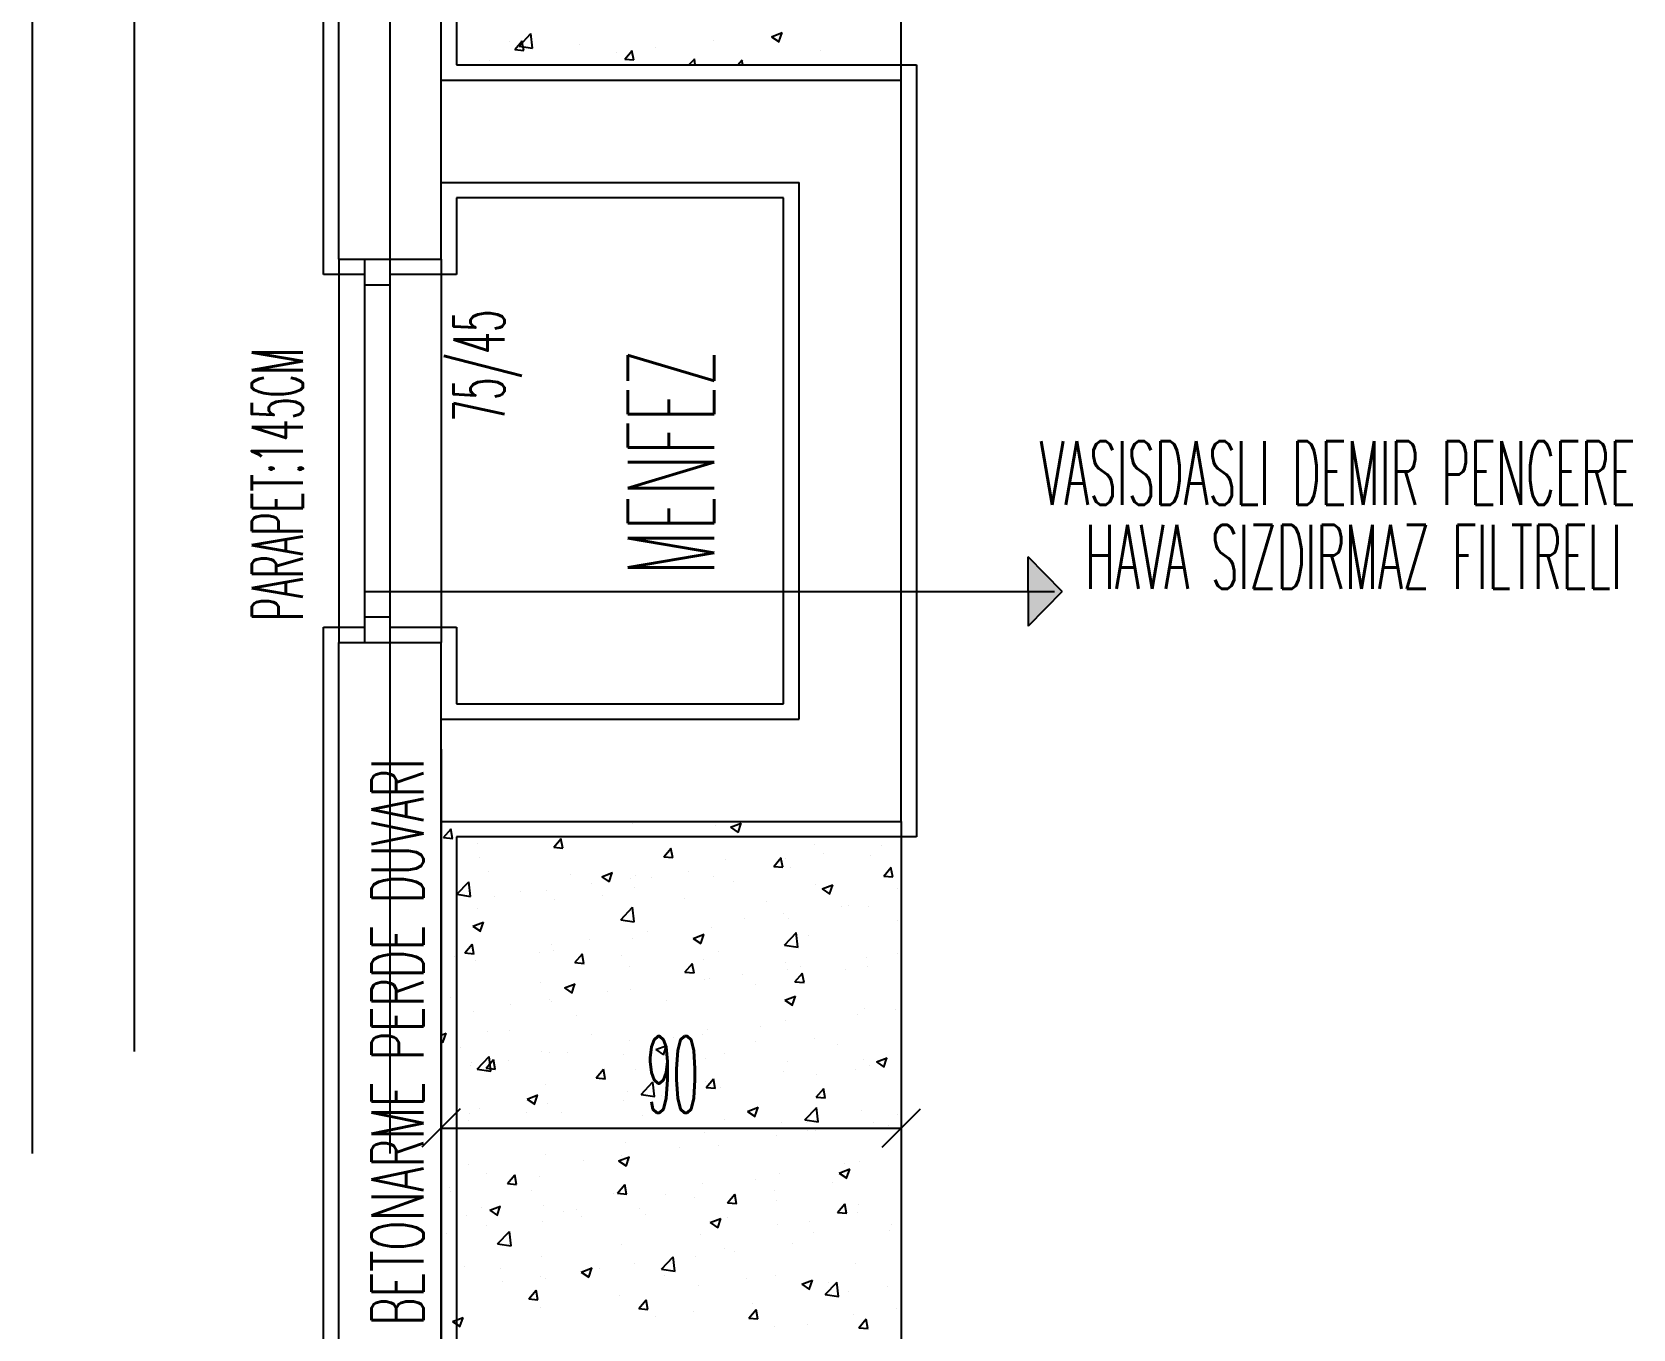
# Model space of a CAD drawing. Extents: x 78 to 306, y -397 to 18.
# Drawn here: x 271.5111 to 271.5738, y -396.6874 to -396.6367 of the extents above; entities that cross this region are included whole.
import ezdxf

# ---------------------------------------------------------------- set-up
doc = ezdxf.new("R2010")
doc.units = 0
doc.header["$LTSCALE"] = 0.5
doc.header["$MEASUREMENT"] = 0
doc.linetypes.add('DASHDOT2', pattern=[0.5, 0.25, -0.125, 0, -0.125])
doc.linetypes.add('DASHED', pattern=[0.75, 0.5, -0.25])
doc.layers.get('0').update_dxf_attribs({"linetype": 'CONTINUOUS'})
for name, color, linetype in [('AKS', 5, 'DASHDOT2'), ('DUVAR', 6, 'CONTINUOUS'), ('INS.YAKL.', 30, 'CONTINUOUS'), ('KAPI', 1, 'CONTINUOUS'), ('MERDIVEN', 3, 'CONTINUOUS'), ('OLCU', 31, 'CONTINUOUS'), ('SIVA', 7, 'CONTINUOUS'), ('TARAMA', 8, 'CONTINUOUS')]:
    doc.layers.add(name, color=color, linetype=linetype)
doc.styles.add('ICMEKAN', font='romans.shx', dxfattribs={"width": 0.55, "height": 0.2})
doc.styles.add('OLCU', font='romans.shx', dxfattribs={"width": 0.6, "height": 0.125})
doc.styles.add('OLCUIC', font='ROMANS.SHX', dxfattribs={"width": 0.4, "height": 0.15})

msp = doc.modelspace()

# ---------------------------------------------------------------- hatches: boundary and pattern name
at = {"layer": 'KAPI', "ltscale": 1.4}
msp.add_hatch(color=256, dxfattribs=at).paths.add_polyline_path([(271.550111, -396.657202), (271.550111, -396.65856), (271.550111, -396.659918), (271.551441, -396.65856)])

# ---------------------------------------------------------------- linework, layer by layer
at = {"color": 0, "linetype": 'ByBlock'}
for p, q in [((271.527894, -396.67881), (271.526394, -396.68031)), ((271.544394, -396.68031), (271.545894, -396.67881))]:
    msp.add_line(p, q, dxfattribs=at)
at = {"layer": 'AKS'}
for p, q in [((271.515144, -396.35156), (271.515144, -396.83956)), ((271.511144, -396.35556), (271.511144, -396.83556)), ((271.525144, -396.35556), (271.525144, -396.83556))]:
    msp.add_line(p, q, dxfattribs=at)
at = {"layer": 'DUVAR'}
for p, q in [((271.523144, -396.64556), (271.523144, -396.61456)), ((271.527144, -396.64556), (271.527144, -396.61456)), ((271.527144, -396.63856), (271.545144, -396.63856)), ((271.545144, -396.66756), (271.545144, -396.63856)), ((271.527144, -396.64256), (271.541144, -396.64256)), ((271.541144, -396.66356), (271.541144, -396.64256)), ((271.523144, -396.64556), (271.527144, -396.64556)), ((271.523144, -396.69356), (271.523144, -396.66056)), ((271.523144, -396.66056), (271.527144, -396.66056)), ((271.527144, -396.69356), (271.527144, -396.66056)), ((271.527144, -396.66356), (271.541144, -396.66356)), ((271.527144, -396.66756), (271.545144, -396.66756))]:
    msp.add_line(p, q, dxfattribs=at)
at = {"layer": 'INS.YAKL.', "linetype": 'DASHED', "ltscale": 0.5}
msp.add_line((271.527144, -396.439736), (271.527144, -396.897594), dxfattribs=at)
at = {"layer": 'KAPI'}
for p, q in [((271.523144, -396.64556), (271.523144, -396.66056)), ((271.524144, -396.64556), (271.524144, -396.66056)), ((271.525144, -396.64556), (271.525144, -396.66056)), ((271.527144, -396.64556), (271.527144, -396.66056)), ((271.524144, -396.64656), (271.525144, -396.64656)), ((271.524144, -396.65956), (271.525144, -396.65956))]:
    msp.add_line(p, q, dxfattribs=at)
at = {"layer": 'KAPI', "ltscale": 1.4}
for p, q in [((271.550111, -396.65856), (271.550111, -396.657202)), ((271.551441, -396.65856), (271.550111, -396.657202)), ((271.524144, -396.65856), (271.551144, -396.65856)), ((271.550111, -396.65856), (271.550111, -396.659918)), ((271.551441, -396.65856), (271.550111, -396.659918))]:
    msp.add_line(p, q, dxfattribs=at)
at = {"layer": 'MERDIVEN'}
for p, q in [((271.545144, -396.63856), (271.545144, -396.59156)), ((271.545144, -396.66756), (271.545144, -396.75156))]:
    msp.add_line(p, q, dxfattribs=at)
at = {"layer": 'OLCU', "linetype": 'ByBlock'}
msp.add_line((271.527144, -396.67956), (271.545144, -396.67956), dxfattribs=at)
at = {"layer": 'SIVA', "ltscale": 1.4}
for p, q in [((271.527744, -396.61456), (271.527744, -396.63796)), ((271.522544, -396.64616), (271.522544, -396.61516)), ((271.527744, -396.63796), (271.545744, -396.63796)), ((271.545744, -396.63796), (271.545744, -396.66816)), ((271.540544, -396.64316), (271.527744, -396.64316)), ((271.527744, -396.64316), (271.527744, -396.64616)), ((271.540544, -396.66296), (271.540544, -396.64316)), ((271.524144, -396.64616), (271.522544, -396.64616)), ((271.527744, -396.64616), (271.525144, -396.64616)), ((271.522544, -396.69296), (271.522544, -396.65996)), ((271.522544, -396.65996), (271.524144, -396.65996)), ((271.525144, -396.65996), (271.527744, -396.65996)), ((271.527744, -396.65996), (271.527744, -396.66296)), ((271.527744, -396.66296), (271.540544, -396.66296)), ((271.545744, -396.66816), (271.527744, -396.66816)), ((271.527744, -396.66816), (271.527744, -396.69356))]:
    msp.add_line(p, q, dxfattribs=at)
at = {"layer": 'TARAMA'}
for p, q in [((271.530192, -396.637218), (271.53066, -396.636731)), ((271.53072, -396.637301), (271.530654, -396.636732)), ((271.540065, -396.636854), (271.540485, -396.636692)), ((271.540357, -396.637056), (271.540479, -396.636694)), ((271.529807, -396.637032), (271.529807, -396.637032)), ((271.530024, -396.637357), (271.530313, -396.637012)), ((271.530024, -396.637357), (271.530382, -396.637388)), ((271.530192, -396.637218), (271.530726, -396.637301)), ((271.530377, -396.63739), (271.530307, -396.637013)), ((271.532541, -396.637175), (271.532541, -396.637175)), ((271.534327, -396.637733), (271.534617, -396.637388)), ((271.53468, -396.637766), (271.534611, -396.63739)), ((271.53552, -396.637291), (271.53552, -396.637291)), ((271.537793, -396.636992), (271.537793, -396.636992)), ((271.540065, -396.636854), (271.540363, -396.637055)), ((271.541992, -396.637389), (271.541992, -396.637389)), ((271.545109, -396.636939), (271.545109, -396.636939)), ((271.529042, -396.637776), (271.529042, -396.637776)), ((271.534018, -396.637489), (271.534018, -396.637489)), ((271.534327, -396.637733), (271.534686, -396.637764)), ((271.536837, -396.63796), (271.537063, -396.637724)), ((271.537085, -396.63796), (271.537057, -396.637725)), ((271.538757, -396.63796), (271.53892, -396.637765)), ((271.53895, -396.63796), (271.538914, -396.637766)), ((271.538962, -396.637773), (271.538962, -396.637773)), ((271.527244, -396.668196), (271.527534, -396.667851)), ((271.527597, -396.668229), (271.527528, -396.667852)), ((271.530822, -396.668131), (271.530822, -396.668131)), ((271.53247, -396.667566), (271.53247, -396.667566)), ((271.534612, -396.667632), (271.534612, -396.667632)), ((271.537867, -396.667734), (271.537867, -396.667734)), ((271.538468, -396.66779), (271.538888, -396.667629)), ((271.538468, -396.66779), (271.538767, -396.667992)), ((271.538761, -396.667993), (271.538882, -396.667631)), ((271.527244, -396.668196), (271.527603, -396.668227)), ((271.52855, -396.66843), (271.52855, -396.66843)), ((271.528971, -396.668167), (271.528971, -396.668167)), ((271.531548, -396.668572), (271.531837, -396.668227)), ((271.531548, -396.668572), (271.531906, -396.668604)), ((271.53167, -396.668606), (271.53167, -396.668606)), ((271.531901, -396.668605), (271.531831, -396.668229)), ((271.534787, -396.668156), (271.534787, -396.668156)), ((271.535851, -396.668949), (271.536141, -396.668604)), ((271.536204, -396.668982), (271.536135, -396.668606)), ((271.54176, -396.668464), (271.54176, -396.668464)), ((271.544371, -396.668506), (271.544371, -396.668506)), ((271.52864, -396.66899), (271.52864, -396.66899)), ((271.535851, -396.668949), (271.53621, -396.66898)), ((271.538261, -396.669065), (271.538261, -396.669065)), ((271.540155, -396.669325), (271.540444, -396.66898)), ((271.540155, -396.669325), (271.540514, -396.669357)), ((271.540508, -396.669358), (271.540438, -396.668982)), ((271.540597, -396.669003), (271.540597, -396.669003)), ((271.540825, -396.669347), (271.540825, -396.669347)), ((271.542099, -396.668805), (271.542099, -396.668805)), ((271.543941, -396.668897), (271.543941, -396.668897)), ((271.544458, -396.669702), (271.544748, -396.669357)), ((271.544811, -396.669735), (271.544742, -396.669359)), ((271.527766, -396.670414), (271.528234, -396.669927)), ((271.528294, -396.670497), (271.528228, -396.669928)), ((271.528984, -396.669502), (271.528984, -396.669502)), ((271.532187, -396.669637), (271.532187, -396.669637)), ((271.533033, -396.669998), (271.533033, -396.669998)), ((271.533427, -396.669726), (271.533847, -396.669564)), ((271.533427, -396.669726), (271.533725, -396.669927)), ((271.533719, -396.669928), (271.533841, -396.669566)), ((271.534535, -396.669801), (271.534535, -396.669801)), ((271.534762, -396.669666), (271.534762, -396.669666)), ((271.53539, -396.669772), (271.53539, -396.669772)), ((271.536808, -396.669502), (271.536808, -396.669502)), ((271.537794, -396.669731), (271.537794, -396.669731)), ((271.538593, -396.669908), (271.538593, -396.669908)), ((271.544458, -396.669702), (271.544817, -396.669733)), ((271.527766, -396.670414), (271.5283, -396.670497)), ((271.529244, -396.670497), (271.529244, -396.670497)), ((271.53025, -396.670308), (271.53025, -396.670308)), ((271.531262, -396.670266), (271.531262, -396.670266)), ((271.531597, -396.670603), (271.531597, -396.670603)), ((271.533453, -396.670443), (271.533453, -396.670443)), ((271.534714, -396.670154), (271.534714, -396.670154)), ((271.536655, -396.670578), (271.536655, -396.670578)), ((271.541796, -396.670043), (271.541796, -396.670043)), ((271.54205, -396.670206), (271.54247, -396.670045)), ((271.54205, -396.670206), (271.542348, -396.670407)), ((271.542342, -396.670409), (271.542464, -396.670046)), ((271.544999, -396.670178), (271.544999, -396.670178)), ((271.527763, -396.670867), (271.527763, -396.670867)), ((271.528567, -396.670987), (271.528567, -396.670987)), ((271.53417, -396.671407), (271.534637, -396.67092)), ((271.534697, -396.671491), (271.534631, -396.670921)), ((271.539858, -396.670714), (271.539858, -396.670714)), ((271.540521, -396.671171), (271.540521, -396.671171)), ((271.542793, -396.670872), (271.542793, -396.670872)), ((271.543061, -396.670849), (271.543061, -396.670849)), ((271.543868, -396.670894), (271.543868, -396.670894)), ((271.528385, -396.671661), (271.528806, -396.671499)), ((271.528385, -396.671661), (271.528684, -396.671862)), ((271.528678, -396.671864), (271.5288, -396.671501)), ((271.53417, -396.671407), (271.534703, -396.67149)), ((271.535229, -396.671868), (271.535229, -396.671868)), ((271.537721, -396.671728), (271.537721, -396.671728)), ((271.539018, -396.671369), (271.539018, -396.671369)), ((271.540752, -396.671344), (271.540752, -396.671344)), ((271.545011, -396.671444), (271.545011, -396.671444)), ((271.528077, -396.672709), (271.528366, -396.672364)), ((271.52843, -396.672742), (271.52836, -396.672366)), ((271.531455, -396.672365), (271.531455, -396.672365)), ((271.532957, -396.672167), (271.532957, -396.672167)), ((271.534641, -396.672151), (271.534641, -396.672151)), ((271.537008, -396.672141), (271.537428, -396.67198)), ((271.537008, -396.672141), (271.537307, -396.672343)), ((271.537301, -396.672344), (271.537423, -396.671982)), ((271.540573, -396.672401), (271.541041, -396.671914)), ((271.540573, -396.672401), (271.541107, -396.672483)), ((271.541101, -396.672484), (271.541035, -396.671914)), ((271.541512, -396.672044), (271.541512, -396.672044)), ((271.527665, -396.672864), (271.527665, -396.672864)), ((271.527791, -396.672551), (271.527791, -396.672551)), ((271.528077, -396.672709), (271.528435, -396.67274)), ((271.528494, -396.672985), (271.528494, -396.672985)), ((271.530994, -396.672687), (271.530994, -396.672687)), ((271.531524, -396.672601), (271.531524, -396.672601)), ((271.53238, -396.673085), (271.53267, -396.672741)), ((271.53238, -396.673085), (271.532739, -396.673117)), ((271.532733, -396.673118), (271.532664, -396.672742)), ((271.534197, -396.672822), (271.534197, -396.672822)), ((271.536684, -396.673462), (271.536973, -396.673117)), ((271.537037, -396.673495), (271.536967, -396.673119)), ((271.5374, -396.672957), (271.5374, -396.672957)), ((271.538013, -396.672645), (271.538013, -396.672645)), ((271.540603, -396.673093), (271.540603, -396.673093)), ((271.543795, -396.672892), (271.543795, -396.672892)), ((271.545004, -396.67274), (271.545004, -396.67274)), ((271.534514, -396.673246), (271.534514, -396.673246)), ((271.536684, -396.673462), (271.537043, -396.673493)), ((271.53744, -396.673736), (271.53744, -396.673736)), ((271.537648, -396.673726), (271.537648, -396.673726)), ((271.538942, -396.673538), (271.538942, -396.673538)), ((271.540679, -396.673342), (271.540679, -396.673342)), ((271.540987, -396.673838), (271.541277, -396.673494)), ((271.541214, -396.673239), (271.541214, -396.673239)), ((271.54134, -396.673871), (271.541271, -396.673495)), ((271.54295, -396.673362), (271.54295, -396.673362)), ((271.543805, -396.673228), (271.543805, -396.673228)), ((271.531015, -396.673846), (271.531015, -396.673846)), ((271.531967, -396.674076), (271.532387, -396.673915)), ((271.531967, -396.674076), (271.532265, -396.674278)), ((271.53226, -396.674279), (271.532381, -396.673917)), ((271.533651, -396.674234), (271.533651, -396.674234)), ((271.534568, -396.674148), (271.534568, -396.674148)), ((271.539451, -396.673962), (271.539451, -396.673962)), ((271.54059, -396.674557), (271.54101, -396.674396)), ((271.540987, -396.673838), (271.541346, -396.67387)), ((271.527516, -396.674447), (271.527516, -396.674447)), ((271.528421, -396.674982), (271.528421, -396.674982)), ((271.529876, -396.674731), (271.529876, -396.674731)), ((271.531378, -396.674534), (271.531378, -396.674534)), ((271.531451, -396.674598), (271.531451, -396.674598)), ((271.535952, -396.674563), (271.535952, -396.674563)), ((271.54059, -396.674557), (271.540888, -396.674758)), ((271.540882, -396.67476), (271.541004, -396.674397)), ((271.543722, -396.674889), (271.543722, -396.674889)), ((271.544927, -396.674909), (271.544927, -396.674909)), ((271.532452, -396.675164), (271.532452, -396.675164)), ((271.539636, -396.675605), (271.539636, -396.675605)), ((271.540606, -396.675339), (271.540606, -396.675339)), ((271.543425, -396.675106), (271.543425, -396.675106)), ((271.527144, -396.675928), (271.527346, -396.67585)), ((271.527144, -396.676159), (271.527224, -396.676213)), ((271.527218, -396.676214), (271.52734, -396.675852)), ((271.528953, -396.675764), (271.528953, -396.675764)), ((271.529825, -396.675753), (271.529825, -396.675753)), ((271.533028, -396.675888), (271.533028, -396.675888)), ((271.534495, -396.676146), (271.534495, -396.676146)), ((271.535862, -396.676102), (271.535862, -396.676102)), ((271.536231, -396.676023), (271.536231, -396.676023)), ((271.537364, -396.675904), (271.537364, -396.675904)), ((271.537575, -396.675723), (271.537575, -396.675723)), ((271.539434, -396.676159), (271.539434, -396.676159)), ((271.541742, -396.676062), (271.541742, -396.676062)), ((271.527887, -396.676423), (271.527887, -396.676423)), ((271.528562, -396.677252), (271.529029, -396.676765)), ((271.528909, -396.677222), (271.529199, -396.676877)), ((271.52909, -396.677335), (271.529023, -396.676765)), ((271.529262, -396.677255), (271.529193, -396.676879)), ((271.5298, -396.6769), (271.5298, -396.6769)), ((271.53109, -396.676559), (271.53109, -396.676559)), ((271.531379, -396.676595), (271.531379, -396.676595)), ((271.532072, -396.676601), (271.532072, -396.676601)), ((271.534293, -396.676694), (271.534293, -396.676694)), ((271.535548, -396.676492), (271.535968, -396.676331)), ((271.535548, -396.676492), (271.535847, -396.676693)), ((271.535841, -396.676695), (271.535963, -396.676332)), ((271.537496, -396.676829), (271.537496, -396.676829)), ((271.538243, -396.676663), (271.538243, -396.676663)), ((271.542637, -396.676294), (271.542637, -396.676294)), ((271.543649, -396.676887), (271.543649, -396.676887)), ((271.544171, -396.676973), (271.544591, -396.676811)), ((271.544464, -396.677176), (271.544585, -396.676813)), ((271.528298, -396.677098), (271.528298, -396.677098)), ((271.528348, -396.67698), (271.528348, -396.67698)), ((271.528562, -396.677252), (271.529095, -396.677335)), ((271.528909, -396.677222), (271.529268, -396.677253)), ((271.533213, -396.677598), (271.533502, -396.677254)), ((271.533566, -396.677631), (271.533496, -396.677255)), ((271.534744, -396.677263), (271.534744, -396.677263)), ((271.540533, -396.677336), (271.540533, -396.677336)), ((271.540699, -396.676965), (271.540699, -396.676965)), ((271.541847, -396.677473), (271.541847, -396.677473)), ((271.543349, -396.677275), (271.543349, -396.677275)), ((271.543902, -396.6771), (271.543902, -396.6771)), ((271.544171, -396.676973), (271.54447, -396.677174)), ((271.531245, -396.677864), (271.531245, -396.677864)), ((271.533213, -396.677598), (271.533571, -396.67763)), ((271.534422, -396.678143), (271.534422, -396.678143)), ((271.534965, -396.678245), (271.535433, -396.677758)), ((271.535493, -396.678328), (271.535427, -396.677759)), ((271.537503, -396.67772), (271.537503, -396.67772)), ((271.537516, -396.677975), (271.537806, -396.67763)), ((271.537516, -396.677975), (271.537875, -396.678006)), ((271.537869, -396.678008), (271.5378, -396.677632)), ((271.538058, -396.677972), (271.538058, -396.677972)), ((271.54182, -396.678351), (271.542109, -396.678007)), ((271.542173, -396.678384), (271.542103, -396.678008)), ((271.527746, -396.678465), (271.527746, -396.678465)), ((271.530507, -396.678427), (271.530927, -396.678266)), ((271.530507, -396.678427), (271.530805, -396.678629)), ((271.5308, -396.67863), (271.530921, -396.678268)), ((271.531306, -396.678593), (271.531306, -396.678593)), ((271.534283, -396.678469), (271.534283, -396.678469)), ((271.534965, -396.678245), (271.535499, -396.678328)), ((271.535785, -396.678271), (271.535785, -396.678271)), ((271.53913, -396.678908), (271.53955, -396.678747)), ((271.539422, -396.679111), (271.539544, -396.678748)), ((271.541369, -396.679238), (271.541836, -396.678751)), ((271.54182, -396.678351), (271.542179, -396.678383)), ((271.541896, -396.679322), (271.54183, -396.678752)), ((271.528222, -396.679267), (271.528222, -396.679267)), ((271.528275, -396.678977), (271.528275, -396.678977)), ((271.528632, -396.678803), (271.528632, -396.678803)), ((271.530494, -396.678967), (271.530494, -396.678967)), ((271.531835, -396.678938), (271.531835, -396.678938)), ((271.535037, -396.679073), (271.535037, -396.679073)), ((271.53824, -396.679209), (271.53824, -396.679209)), ((271.53913, -396.678908), (271.539428, -396.679109)), ((271.54046, -396.679334), (271.54046, -396.679334)), ((271.541369, -396.679238), (271.541902, -396.679321)), ((271.541443, -396.679344), (271.541443, -396.679344)), ((271.543577, -396.678884), (271.543577, -396.678884)), ((271.544043, -396.679342), (271.544043, -396.679342)), ((271.544993, -396.679042), (271.544993, -396.679042)), ((271.53743, -396.679718), (271.53743, -396.679718)), ((271.540269, -396.679839), (271.540269, -396.679839)), ((271.541494, -396.679642), (271.541494, -396.679642)), ((271.541771, -396.679642), (271.541771, -396.679642)), ((271.544646, -396.679479), (271.544646, -396.679479)), ((271.531233, -396.68059), (271.531233, -396.68059)), ((271.534207, -396.680637), (271.534207, -396.680637)), ((271.534349, -396.68014), (271.534349, -396.68014)), ((271.536479, -396.680338), (271.536479, -396.680338)), ((271.537995, -396.680243), (271.537995, -396.680243)), ((271.528202, -396.680974), (271.528202, -396.680974)), ((271.532705, -396.680835), (271.532705, -396.680835)), ((271.534088, -396.680843), (271.534509, -396.680682)), ((271.534088, -396.680843), (271.534387, -396.681044)), ((271.534381, -396.681046), (271.534503, -396.680683)), ((271.534496, -396.680843), (271.534496, -396.680843)), ((271.542711, -396.681324), (271.543131, -396.681162)), ((271.542932, -396.68096), (271.542932, -396.68096)), ((271.543004, -396.681526), (271.543126, -396.681164)), ((271.543504, -396.680881), (271.543504, -396.680881)), ((271.527463, -396.681869), (271.527463, -396.681869)), ((271.528916, -396.681334), (271.528916, -396.681334)), ((271.529742, -396.681735), (271.530031, -396.68139)), ((271.529742, -396.681735), (271.5301, -396.681766)), ((271.530095, -396.681768), (271.530025, -396.681392)), ((271.530997, -396.681444), (271.530997, -396.681444)), ((271.534045, -396.682112), (271.534335, -396.681767)), ((271.534398, -396.682145), (271.534329, -396.681768)), ((271.537357, -396.681715), (271.537357, -396.681715)), ((271.539433, -396.68156), (271.539433, -396.68156)), ((271.540387, -396.681331), (271.540387, -396.681331)), ((271.542465, -396.681709), (271.542465, -396.681709)), ((271.542711, -396.681324), (271.54301, -396.681525)), ((271.527498, -396.682045), (271.527498, -396.682045)), ((271.530666, -396.682004), (271.530666, -396.682004)), ((271.533869, -396.682139), (271.533869, -396.682139)), ((271.534045, -396.682112), (271.534404, -396.682143)), ((271.534276, -396.682138), (271.534276, -396.682138)), ((271.535934, -396.682161), (271.535934, -396.682161)), ((271.537072, -396.682275), (271.537072, -396.682275)), ((271.538349, -396.682488), (271.538638, -396.682143)), ((271.538349, -396.682488), (271.538708, -396.682519)), ((271.538702, -396.682521), (271.538632, -396.682145)), ((271.53869, -396.682206), (271.53869, -396.682206)), ((271.540192, -396.682008), (271.540192, -396.682008)), ((271.540275, -396.68241), (271.540275, -396.68241)), ((271.542652, -396.682865), (271.542942, -396.68252)), ((271.543005, -396.682898), (271.542936, -396.682521)), ((271.528129, -396.682972), (271.528129, -396.682972)), ((271.528728, -396.682674), (271.528728, -396.682674)), ((271.529047, -396.682778), (271.529467, -396.682617)), ((271.529047, -396.682778), (271.529346, -396.68298)), ((271.52934, -396.682981), (271.529461, -396.682619)), ((271.53116, -396.682588), (271.53116, -396.682588)), ((271.531931, -396.68281), (271.531931, -396.68281)), ((271.532435, -396.682762), (271.532435, -396.682762)), ((271.532628, -396.683004), (271.532628, -396.683004)), ((271.534901, -396.682705), (271.534901, -396.682705)), ((271.535134, -396.682945), (271.535134, -396.682945)), ((271.53767, -396.683259), (271.53809, -396.683097)), ((271.537963, -396.683462), (271.538084, -396.683099)), ((271.538337, -396.68308), (271.538337, -396.68308)), ((271.542652, -396.682865), (271.543011, -396.682896)), ((271.543431, -396.682879), (271.543431, -396.682879)), ((271.543478, -396.682545), (271.543478, -396.682545)), ((271.527337, -396.6837), (271.527337, -396.6837)), ((271.528936, -396.683362), (271.528936, -396.683362)), ((271.529357, -396.68409), (271.529825, -396.683603)), ((271.529885, -396.684173), (271.529819, -396.683603)), ((271.531126, -396.683202), (271.531126, -396.683202)), ((271.537284, -396.683713), (271.537284, -396.683713)), ((271.53767, -396.683259), (271.537968, -396.68346)), ((271.540314, -396.683328), (271.540314, -396.683328)), ((271.54154, -396.683216), (271.54154, -396.683216)), ((271.541724, -396.68366), (271.541724, -396.68366)), ((271.544675, -396.683576), (271.544675, -396.683576)), ((271.544743, -396.683351), (271.544743, -396.683351)), ((271.529357, -396.68409), (271.529891, -396.684173)), ((271.534203, -396.684135), (271.534203, -396.684135)), ((271.538225, -396.684261), (271.538225, -396.684261)), ((271.538614, -396.684374), (271.538614, -396.684374)), ((271.540886, -396.684075), (271.540886, -396.684075)), ((271.528056, -396.684969), (271.528056, -396.684969)), ((271.531087, -396.684585), (271.531087, -396.684585)), ((271.532629, -396.685194), (271.533049, -396.685033)), ((271.532921, -396.685397), (271.533043, -396.685034)), ((271.534726, -396.684861), (271.534726, -396.684861)), ((271.535761, -396.685083), (271.536228, -396.684596)), ((271.536288, -396.685166), (271.536222, -396.684596)), ((271.537112, -396.684572), (271.537112, -396.684572)), ((271.543358, -396.684876), (271.543358, -396.684876)), ((271.529472, -396.685054), (271.529472, -396.685054)), ((271.529548, -396.685568), (271.529548, -396.685568)), ((271.53105, -396.68537), (271.53105, -396.68537)), ((271.531227, -396.685462), (271.531227, -396.685462)), ((271.532629, -396.685194), (271.532927, -396.685395)), ((271.532675, -396.685189), (271.532675, -396.685189)), ((271.533322, -396.685071), (271.533322, -396.685071)), ((271.535761, -396.685083), (271.536294, -396.685166)), ((271.535878, -396.685324), (271.535878, -396.685324)), ((271.539081, -396.68546), (271.539081, -396.68546)), ((271.540241, -396.685326), (271.540241, -396.685326)), ((271.541251, -396.685674), (271.541671, -396.685513)), ((271.541544, -396.685877), (271.541666, -396.685515)), ((271.542164, -396.686076), (271.542631, -396.685589)), ((271.542284, -396.685595), (271.542284, -396.685595)), ((271.542692, -396.686159), (271.542626, -396.68559)), ((271.527728, -396.686063), (271.527728, -396.686063)), ((271.530574, -396.686248), (271.530864, -396.685904)), ((271.530574, -396.686248), (271.530933, -396.68628)), ((271.530927, -396.686281), (271.530858, -396.685905)), ((271.53413, -396.686132), (271.53413, -396.686132)), ((271.534878, -396.686625), (271.535167, -396.68628)), ((271.535231, -396.686658), (271.535161, -396.686282)), ((271.537211, -396.68571), (271.537211, -396.68571)), ((271.541251, -396.685674), (271.54155, -396.685876)), ((271.542164, -396.686076), (271.542698, -396.686159)), ((271.543097, -396.685943), (271.543097, -396.685943)), ((271.544599, -396.685745), (271.544599, -396.685745)), ((271.531014, -396.686582), (271.531014, -396.686582)), ((271.534878, -396.686625), (271.535236, -396.686656)), ((271.537035, -396.686741), (271.537035, -396.686741)), ((271.539181, -396.687001), (271.539471, -396.686657)), ((271.539308, -396.686442), (271.539308, -396.686442)), ((271.539534, -396.687034), (271.539465, -396.686658)), ((271.543285, -396.686873), (271.543285, -396.686873)), ((271.544976, -396.686639), (271.544976, -396.686639)), ((271.527587, -396.687129), (271.528007, -396.686968)), ((271.527587, -396.687129), (271.527886, -396.68733)), ((271.52788, -396.687332), (271.528002, -396.686969)), ((271.527983, -396.686966), (271.527983, -396.686966)), ((271.535533, -396.686939), (271.535533, -396.686939)), ((271.539181, -396.687001), (271.53954, -396.687033)), ((271.540168, -396.687323), (271.540168, -396.687323)), ((271.541477, -396.68724), (271.541477, -396.68724)), ((271.543485, -396.687378), (271.543774, -396.687033)), ((271.543485, -396.687378), (271.543844, -396.687409)), ((271.543838, -396.687411), (271.543768, -396.687035))]:
    msp.add_line(p, q, dxfattribs=at)

# ---------------------------------------------------------------- texts
at = {"layer": 'KAPI', "linetype": 'Continuous', "style": 'ICMEKAN', "width": 0.5}
for s, p in [('75/45', (271.529631, -396.65192)), ('PARAPET:145CM', (271.521738, -396.659714))]:
    msp.add_text(s, height=0.002, rotation=90, dxfattribs=at).set_placement(p)
at = {"layer": 'KAPI', "style": 'OLCU', "width": 0.5}
for s, p in [('VASISDASLI DEMIR PENCERE', (271.550568, -396.655178)), ('HAVA SIZDIRMAZ FILTRELI ', (271.552329, -396.658461))]:
    msp.add_text(s, height=0.0025, dxfattribs=at).set_placement(p)
at = {"layer": 'MERDIVEN', "linetype": 'ByBlock', "style": 'OLCU', "width": 0.5}
msp.add_text('MENFEZ', height=0.003375, rotation=90, dxfattribs=at).set_placement((271.537823, -396.657918))
at = {"layer": 'OLCU', "linetype": 'ByBlock', "style": 'OLCU', "width": 0.6}
msp.add_text('BETONARME PERDE DUVARI', height=0.00204, rotation=90, dxfattribs=at).set_placement((271.526457, -396.687287))
at = {"layer": 'OLCU', "style": 'OLCUIC', "width": 0.4}
msp.add_text('90', height=0.003, dxfattribs=at).set_placement((271.535173, -396.67896))

doc.saveas('drawing.dxf')
